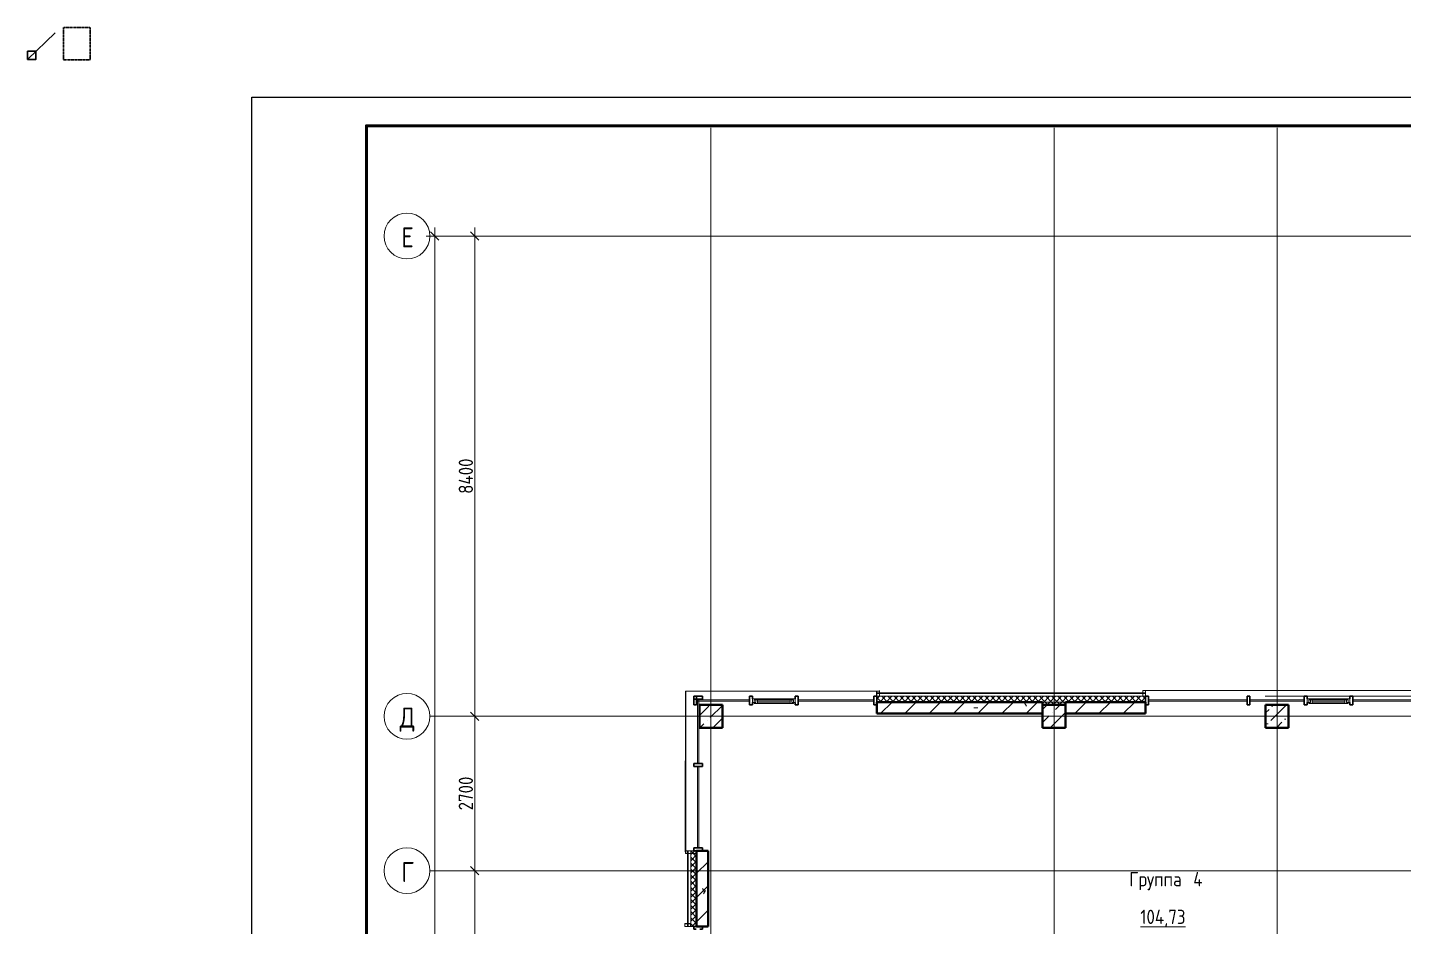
# Model space of a CAD drawing. Header units: millimetres. Extents: x 0 to 351840, y -132678 to 32417.
# Drawn here: x 286625 to 310687, y -100142 to -84419 of the extents above; entities that cross this region are included whole.
import ezdxf

# ---------------------------------------------------------------- set-up
doc = ezdxf.new("R2010")
doc.units = ezdxf.units.MM
doc.linetypes.add('BI_линия_сетки', pattern=[25, 20, -2.5, 0, -2.5])
doc.linetypes.add('DASHED2', pattern=[0.375, 0.25, -0.125])
for name, color, linetype, lineweight in [('KPSP-Рамка', 7, 'Continuous', 70), ('MMX_СКУД', 30, 'Continuous', 30), ('S-GRID-IDEN', 7, 'Continuous', 20), ('Витраж', 7, 'Continuous', 18), ('Марки помещений', 7, 'Continuous', 20), ('Несущие колонны', 7, 'Continuous', 18), ('Окна', 7, 'Continuous', 18), ('Оси', 7, 'Continuous', 9), ('Панели витража', 7, 'Continuous', 9), ('Перекрытие', 7, 'Continuous', 18), ('Размеры', 7, 'Continuous', 9), ('Стены наружные', 7, 'Continuous', 18), ('Стены несущие', 7, 'Continuous', 18), ('Стены отделка', 7, 'Continuous', 18), ('Стены штриховка', 7, 'Continuous', 18)]:
    doc.layers.add(name, color=color, linetype=linetype, lineweight=lineweight)
doc.styles.add('GOST Common', font='GOST Common.ttf', dxfattribs={"width": 0.9, "height": 350})
doc.styles.add('GOST Common_1', font='GOST Common.ttf', dxfattribs={"width": 0.9, "height": 250})
doc.dimstyles.new('BI_основной_2_5мм', dxfattribs={"dimscale": 304.8, "dimtxt": 251.428749, "dimasz": 0.463911, "dimexe": 0.492126, "dimexo": 0.492126, "dimgap": 0.098425, "dimtad": 1, "dimdec": 0, "dimdsep": 46, "dimtxsty": 'GOST Common_1', "dimblk1": 'OBLIQUE', "dimblk2": 'OBLIQUE', "dimsah": 1, "dimcen": 0.09, "dimdle": 0.492126, "dimazin": 0, "dimtfac": 1, "dimtdec": 4, "dimtix": 1, "dimtmove": 1, "dimatfit": 3, "dimfxl": 1, "dimtvp": 1, "dimtolj": 1, "dimtzin": 0, "dimlwd": 20, "dimlwe": 20, "dimarcsym": 2})
doc.dimstyles.new('BI_основной_2_5мм_1', dxfattribs={"dimscale": 304.8, "dimtxt": 251.428749, "dimasz": 0.463911, "dimexe": 0.492126, "dimexo": 0.492126, "dimgap": 0.098425, "dimtad": 1, "dimdec": 0, "dimdsep": 46, "dimtxsty": 'GOST Common_1', "dimblk1": 'OBLIQUE', "dimblk2": 'OBLIQUE', "dimsah": 1, "dimcen": 0.09, "dimdle": 0.492126, "dimazin": 0, "dimtfac": 1, "dimtdec": 4, "dimtix": 1, "dimtmove": 0, "dimatfit": 3, "dimfxl": 1, "dimtvp": 1, "dimtolj": 1, "dimtzin": 0, "dimlwd": 20, "dimlwe": 20, "dimarcsym": 2})
pattern_1 = [(0, (2e-10, 1e-10), (1625.6, 406.4), [67.056, -1152.144, 67.056, -1152.144, -6502.4]), (0, (2e-10, 1e-10), (1625.6, 406.4), [-2438.4, 67.056, -2371.344, 67.056, -1152.144, -2844.8]), (0, (2e-10, 1e-10), (1625.6, 406.4), [-6096, 67.056, -745.744, 67.056, -1964.944]), (120, (609.6, 203.2), (-1164.753, 1204.611), [67.056, -1152.144, 67.056, -1152.144, -6502.4]), (120, (609.6, 203.2), (-1164.753, 1204.611), [-2438.4, 67.056, -2371.344, 67.056, -1152.144, -2844.8]), (120, (609.6, 203.2), (-1164.753, 1204.611), [-6096, 67.056, -745.744, 67.056, -1964.944]), (240, (812.8, 1016), (-460.847, -1611.011), [67.056, -1152.144, 67.056, -1152.144, -6502.4]), (240, (812.8, 1016), (-460.847, -1611.011), [-2438.4, 67.056, -2371.344, 67.056, -1152.144, -2844.8]), (240, (812.8, 1016), (-460.847, -1611.011), [-6096, 67.056, -745.744, 67.056, -1964.944])]
pattern_2 = [(45, (2e-10, 1e-10), (-212.132, 212.132), [])]
pattern_3 = [(45, (2e-10, 1e-10), (-53.03301, 53.03301), []), (135, (2e-10, 1e-10), (-53.03301, -53.03301), [])]

# ---------------------------------------------------------------- blocks, each defined once
blk = doc.blocks.new('*U84')
at = {"color": 7, "linetype": 'ByBlock', "lineweight": 25}
blk.add_lwpolyline([(594, 420), (594, 0), (0, 0), (0, 420)], close=True, dxfattribs=at)
at = {"color": 0, "linetype": 'ByBlock', "lineweight": 50}
blk.add_lwpolyline([(589, 415), (589, 5), (20, 5), (20, 415)], close=True, dxfattribs=at)
blk = doc.blocks.new('_временные_конструкции_колонны_монолитные_прямоугольная - _временная_конструкция_колонна_400x400-V20-02 Этаж__3_300___Отделочный_')
at = {"layer": 'Несущие колонны', "lineweight": 9}
h = blk.add_hatch(dxfattribs=at)
h.set_pattern_fill('FP_21', color=9, style=0, pattern_type=2)
h.set_pattern_definition([(45, (0, -19900), (84.1903, 308.6967), [396.875, -79.375, 3.353, -76.022])])
h.paths.add_polyline_path([(200, -200), (200, 200), (-200, 200), (-200, -200)])
at = {"layer": 'Несущие колонны', "color": 9, "lineweight": 40}
for p, q in [((200, 200), (-200, 200)), ((-200, 200), (-200, -200)), ((200, -200), (200, 200)), ((-200, -200), (200, -200))]:
    blk.add_line(p, q, dxfattribs=at)
blk = doc.blocks.new('_временные_конструкции_колонны_монолитные_прямоугольная - _временная_конструкция_колонна_400x400-V21-02 Этаж__3_300___Отделочный_')
at = {"layer": 'Несущие колонны', "lineweight": 9}
h = blk.add_hatch(dxfattribs=at)
h.set_pattern_fill('FP_22', color=9, style=0, pattern_type=2)
h.set_pattern_definition([(45, (-6000, -19900), (84.1903, 308.6967), [396.875, -79.375, 3.353, -76.022])])
h.paths.add_polyline_path([(200, -200), (200, 200), (-200, 200), (-200, -200)])
at = {"layer": 'Несущие колонны', "color": 9, "lineweight": 40}
for p, q in [((200, 200), (-200, 200)), ((-200, 200), (-200, -200)), ((200, -200), (200, 200)), ((-200, -200), (200, -200))]:
    blk.add_line(p, q, dxfattribs=at)
blk = doc.blocks.new('_временные_конструкции_колонны_монолитные_прямоугольная - _временная_конструкция_колонна_400x400-V22-02 Этаж__3_300___Отделочный_')
at = {"layer": 'Несущие колонны', "lineweight": 9}
h = blk.add_hatch(dxfattribs=at)
h.set_pattern_fill('FP_23', color=9, style=0, pattern_type=2)
h.set_pattern_definition([(45, (-9900, -19900), (84.1903, 308.6967), [396.875, -79.375, 3.353, -76.022])])
h.paths.add_polyline_path([(200, -200), (200, 200), (-200, 200), (-200, -200)])
at = {"layer": 'Несущие колонны', "color": 9, "lineweight": 40}
for p, q in [((200, 200), (-200, 200)), ((-200, 200), (-200, -200)), ((200, -200), (200, 200)), ((-200, -200), (200, -200))]:
    blk.add_line(p, q, dxfattribs=at)
blk = doc.blocks.new('Системная панель - _панель_витража_остекление_наружный-6462232-02 Этаж__3_300___Отделочный_')
at = {"layer": 'Панели витража', "color": 9}
for p, q in [((862.5, 12.5), (-862.5, 12.5)), ((-862.5, 12.5), (-862.5, -12.5)), ((862.5, -12.5), (862.5, 12.5)), ((-862.5, -12.5), (862.5, -12.5))]:
    blk.add_line(p, q, dxfattribs=at)
blk = doc.blocks.new('Системная панель - _панель_витража_остекление_наружный-6370497-02 Этаж__3_300___Отделочный_')
at = {"layer": 'Панели витража', "color": 9}
for p, q in [((562.5, 12.5), (-562.5, 12.5)), ((-562.5, 12.5), (-562.5, -12.5)), ((562.5, -12.5), (562.5, 12.5)), ((-562.5, -12.5), (562.5, -12.5))]:
    blk.add_line(p, q, dxfattribs=at)
blk = doc.blocks.new('Прямоугольный импост - _импост_150х50-6345184-02 Этаж__3_300___Отделочный_')
at = {"layer": 'Витраж', "color": 9, "lineweight": 30}
for p, q in [((-50, 75), (0, 75)), ((-50, -75), (-50, 75)), ((0, 75), (0, -75)), ((0, -75), (-50, -75))]:
    blk.add_line(p, q, dxfattribs=at)
blk = doc.blocks.new('Прямоугольный импост - _импост_150х50-6345185-02 Этаж__3_300___Отделочный_')
at = {"layer": 'Витраж', "color": 9, "lineweight": 30}
for p, q in [((0, 75), (-50, 75)), ((-50, 75), (-50, -75)), ((0, -75), (0, 75)), ((-50, -75), (0, -75))]:
    blk.add_line(p, q, dxfattribs=at)
blk = doc.blocks.new('Системная панель - _панель_витража_остекление_наружный-6462636-02 Этаж__3_300___Отделочный_')
at = {"layer": 'Панели витража', "color": 9}
for p, q in [((462.5, 12.5), (-462.5, 12.5)), ((-462.5, 12.5), (-462.5, -12.5)), ((462.5, -12.5), (462.5, 12.5)), ((-462.5, -12.5), (462.5, -12.5))]:
    blk.add_line(p, q, dxfattribs=at)
blk = doc.blocks.new('Системная панель - _панель_витража_остекление_наружный-6370498-02 Этаж__3_300___Отделочный_')
at = {"layer": 'Панели витража', "color": 9}
for p, q in [((712.5, 12.5), (-712.5, 12.5)), ((-712.5, 12.5), (-712.5, -12.5)), ((712.5, -12.5), (712.5, 12.5)), ((-712.5, -12.5), (712.5, -12.5))]:
    blk.add_line(p, q, dxfattribs=at)
blk = doc.blocks.new('Прямоугольный импост - _импост_150х50-6351348-02 Этаж__3_300___Отделочный_')
at = {"layer": 'Витраж', "color": 9, "lineweight": 30}
for p, q in [((-25, 75), (25, 75)), ((-25, -75), (-25, 75)), ((25, 75), (25, -75)), ((25, -75), (-25, -75))]:
    blk.add_line(p, q, dxfattribs=at)
blk = doc.blocks.new('Системная панель - _панель_витража_эмалит-6462233-02 Этаж__3_300___Отделочный_')
at = {"layer": 'Панели витража', "color": 9}
for p, q in [((475, 12.5), (-475, 12.5)), ((-475, 12.5), (-475, -12.5)), ((475, -12.5), (475, 12.5)), ((-475, -12.5), (475, -12.5))]:
    blk.add_line(p, q, dxfattribs=at)
blk = doc.blocks.new('Прямоугольный импост - _импост_150х50-6453879-02 Этаж__3_300___Отделочный_')
at = {"layer": 'Витраж', "color": 9, "lineweight": 30}
for p, q in [((0, 75), (-50, 75)), ((-50, 75), (-50, 32.5)), ((0, -75), (0, 75)), ((-50, -32.5), (-50, -75)), ((-50, -75), (0, -75))]:
    blk.add_line(p, q, dxfattribs=at)
blk = doc.blocks.new('Системная панель - _панель_витража_остекление_наружный-6462234-02 Этаж__3_300___Отделочный_')
at = {"layer": 'Панели витража', "color": 9}
for p, q in [((762.5, 12.5), (-762.5, 12.5)), ((-762.5, 12.5), (-762.5, -12.5)), ((762.5, -12.5), (762.5, 12.5)), ((-762.5, -12.5), (762.5, -12.5))]:
    blk.add_line(p, q, dxfattribs=at)
blk = doc.blocks.new('Прямоугольный импост - _импост_150х50-6455671-02 Этаж__3_300___Отделочный_')
at = {"layer": 'Витраж', "color": 9, "lineweight": 30}
for p, q in [((0, 75), (-50, 75)), ((-50, 75), (-50, -75)), ((0, -75), (0, 75)), ((-50, -75), (0, -75))]:
    blk.add_line(p, q, dxfattribs=at)
blk = doc.blocks.new('_окна_алюминиевые_одностворчатые_витражные - _окно_витражное_алюминиевое-6462251-02 Этаж__3_300___Отделочный_')
at = {"layer": 'Окна', "color": 9}
for p, q in [((-315, 32.5), (-375, 32.5)), ((-375, 32.5), (-375, -32.5)), ((-285, 12.5), (-345, 12.5)), ((-345, 12.5), (-345, -52.5)), ((-315, 32.5), (315, 32.5)), ((-315, -32.5), (-315, 32.5)), ((-285, 12.5), (285, 12.5)), ((-285, -52.5), (-285, 12.5)), ((345, 12.5), (285, 12.5)), ((285, 12.5), (285, -52.5)), ((375, 32.5), (315, 32.5)), ((315, 32.5), (315, -32.5)), ((345, -52.5), (345, 12.5)), ((375, -32.5), (375, 32.5)), ((-375, -32.5), (-315, -32.5)), ((-345, -52.5), (-285, -52.5)), ((285, -7.5), (-285, -7.5)), ((-285, -7.5), (-285, -37.5)), ((-285, -37.5), (285, -37.5)), ((285, -52.5), (-285, -52.5)), ((285, -37.5), (285, -7.5)), ((285, -52.5), (345, -52.5)), ((315, -32.5), (375, -32.5))]:
    blk.add_line(p, q, dxfattribs=at)
blk = doc.blocks.new('Прямоугольный импост - _импост_150х50-6459628-02 Этаж__3_300___Отделочный_')
at = {"layer": 'Витраж', "color": 9, "lineweight": 30}
for p, q in [((-25, 75), (25, 75)), ((-25, -75), (-25, 75)), ((25, 75), (25, -75)), ((25, -75), (-25, -75))]:
    blk.add_line(p, q, dxfattribs=at)
blk = doc.blocks.new('Прямоугольный импост - _импост_150х50-V71-02 Этаж__3_300___Отделочный_')
at = {"layer": 'Витраж', "color": 9, "lineweight": 30}
for p, q in [((-25, 75), (25, 75)), ((-25, -75), (-25, 75)), ((25, 75), (25, 32.5)), ((25, -75), (-25, -75)), ((25, -32.5), (25, -75))]:
    blk.add_line(p, q, dxfattribs=at)
blk = doc.blocks.new('Прямоугольный импост - _импост_150х50-6453875-02 Этаж__3_300___Отделочный_')
at = {"layer": 'Витраж', "color": 9, "lineweight": 30}
for p, q in [((-25, 75), (25, 75)), ((-25, 32.5), (-25, 75)), ((25, 75), (25, -75)), ((-25, -75), (-25, -32.5)), ((25, -75), (-25, -75))]:
    blk.add_line(p, q, dxfattribs=at)
blk = doc.blocks.new('Системная панель - _панель_витража_остекление_наружный-6462634-02 Этаж__3_300___Отделочный_')
at = {"layer": 'Панели витража', "color": 9}
for p, q in [((662.5, 12.5), (-662.5, 12.5)), ((-662.5, 12.5), (-662.5, -12.5)), ((662.5, -12.5), (662.5, 12.5)), ((-662.5, -12.5), (662.5, -12.5))]:
    blk.add_line(p, q, dxfattribs=at)
blk = doc.blocks.new('Прямоугольный импост - _импост_150х50-V73-02 Этаж__3_300___Отделочный_')
at = {"layer": 'Витраж', "color": 9, "lineweight": 30}
for p, q in [((-50, 75), (0, 75)), ((-50, -75), (-50, 75)), ((0, 75), (0, -75)), ((0, -75), (-50, -75))]:
    blk.add_line(p, q, dxfattribs=at)
blk = doc.blocks.new('Ось сетки - _обозначение_ось_круг_Ø8мм-20564-02 Этаж__3_300___Отделочный_')
at = {"layer": 'S-GRID-IDEN', "color": 9}
for start, end in [(360, 180), (180, 360)]:
    blk.add_arc((0, 0), 4, start, end, dxfattribs=at)
blk = doc.blocks.new('_Oblique')
at = {"color": 0, "linetype": 'ByBlock', "lineweight": -2}
blk.add_line((-0.5, -0.5), (0.5, 0.5), dxfattribs=at)
blk = doc.blocks.new('*D1010')
at = {"layer": 'Defpoints', "color": 0, "transparency": 16777216}
for p in [(-4731, 28300), (-4831, 0), (-4731, 0)]:
    blk.add_point(p, dxfattribs=at)
at = {"layer": 'Размеры', "color": 0, "lineweight": 20, "transparency": 16777216}
for p, q in [((-4831, 28450), (-4831, 15195)), ((-4881, 28300), (-4981, 28300)), ((-4831, -150), (-4831, 14393)), ((-4881, 0), (-4981, 0))]:
    blk.add_line(p, q, dxfattribs=at)
at = {"layer": 'Размеры', "color": 0, "lineweight": 20, "transparency": 16777216, "xscale": 141.4, "yscale": 141.4, "zscale": 141.4}
for p, rotation in [((-4831, 28300), 90), ((-4831, 0), 270)]:
    blk.add_blockref('_Oblique', p, dxfattribs=dict(at, rotation=rotation))
at = {"layer": 'Размеры', "color": 0, "lineweight": 20, "transparency": 16777216, "insert": (-5188, 14321), "char_height": 250, "width": 946.05, "attachment_point": 1, "rotation": 90, "line_spacing_factor": 1.022761, "style": 'GOST Common_1'}
blk.add_mtext('\\A1;28300', dxfattribs=at)
blk = doc.blocks.new('*D1011')
at = {"layer": 'Defpoints', "color": 0, "transparency": 16777216}
for p in [(-4031, 28300), (-4131, 19900), (-4031, 19900)]:
    blk.add_point(p, dxfattribs=at)
at = {"layer": 'Размеры', "color": 0, "lineweight": 20, "transparency": 16777216}
for p, q in [((-4131, 28450), (-4131, 19750)), ((-4181, 28300), (-4281, 28300)), ((-4181, 19900), (-4281, 19900))]:
    blk.add_line(p, q, dxfattribs=at)
at = {"layer": 'Размеры', "color": 0, "lineweight": 20, "transparency": 16777216, "xscale": 141.4, "yscale": 141.4, "zscale": 141.4}
for p, rotation in [((-4131, 28300), 90), ((-4131, 19900), 270)]:
    blk.add_blockref('_Oblique', p, dxfattribs=dict(at, rotation=rotation))
at = {"layer": 'Размеры', "color": 0, "lineweight": 20, "transparency": 16777216, "insert": (-4286, 24100), "char_height": 250, "width": 782.41, "attachment_point": 5, "rotation": 90, "style": 'GOST Common_1'}
blk.add_mtext('\\A1;8400', dxfattribs=at)
blk = doc.blocks.new('*D1012')
at = {"layer": 'Defpoints', "color": 0, "transparency": 16777216}
for p in [(-4031, 19900), (-4131, 17200), (-4031, 17200)]:
    blk.add_point(p, dxfattribs=at)
at = {"layer": 'Размеры', "color": 0, "lineweight": 20, "transparency": 16777216}
for p, q in [((-4131, 20050), (-4131, 17050)), ((-4181, 19900), (-4281, 19900)), ((-4181, 17200), (-4281, 17200))]:
    blk.add_line(p, q, dxfattribs=at)
at = {"layer": 'Размеры', "color": 0, "lineweight": 20, "transparency": 16777216, "xscale": 141.4, "yscale": 141.4, "zscale": 141.4}
for p, rotation in [((-4131, 19900), 90), ((-4131, 17200), 270)]:
    blk.add_blockref('_Oblique', p, dxfattribs=dict(at, rotation=rotation))
at = {"layer": 'Размеры', "color": 0, "lineweight": 20, "transparency": 16777216, "insert": (-4286, 18550), "char_height": 250, "width": 756.84, "attachment_point": 5, "rotation": 90, "style": 'GOST Common_1'}
blk.add_mtext('\\A1;2700', dxfattribs=at)
blk = doc.blocks.new('*D1013')
at = {"layer": 'Defpoints', "color": 0, "transparency": 16777216}
for p in [(-4031, 17200), (-4131, 13900), (-4031, 13900)]:
    blk.add_point(p, dxfattribs=at)
at = {"layer": 'Размеры', "color": 0, "lineweight": 20, "transparency": 16777216}
for p, q in [((-4131, 17350), (-4131, 13750)), ((-4181, 17200), (-4281, 17200)), ((-4181, 13900), (-4281, 13900))]:
    blk.add_line(p, q, dxfattribs=at)
at = {"layer": 'Размеры', "color": 0, "lineweight": 20, "transparency": 16777216, "xscale": 141.4, "yscale": 141.4, "zscale": 141.4}
for p, rotation in [((-4131, 17200), 90), ((-4131, 13900), 270)]:
    blk.add_blockref('_Oblique', p, dxfattribs=dict(at, rotation=rotation))
at = {"layer": 'Размеры', "color": 0, "lineweight": 20, "transparency": 16777216, "insert": (-4286, 15550), "char_height": 250, "width": 756.84, "attachment_point": 5, "rotation": 90, "style": 'GOST Common_1'}
blk.add_mtext('\\A1;3300', dxfattribs=at)
blk = doc.blocks.new('A$C6dd5c291')
at = {"layer": 'Стены наружные'}
for points in [[(2947.5, 20339.5), (2947.5, 20342), (2897.5, 20342), (2897.5, 20339.5)], [(2945, 20250), (2947.5, 20250), (2947.5, 20349.5), (2945, 20349.5)], [(7553.7, 20250), (7553.6, 20348.7), (7551.1, 20348.7), (7551.2, 20250)], [(7598.6, 20250), (7601.1, 20250), (7601.1, 20348.7), (7598.6, 20348.7), (7598.6, 20300)], [(-350, 17547.2), (-350, 17549.7), (-447.5, 17549.7), (-447.5, 17547.2), (-400, 17547.2)], [(-439.5, 17500), (-439.5, 17550), (-442, 17550), (-442, 17500)], [(-242, 17500), (-242, 17502.5), (-439.5, 17502.5), (-439.5, 17500)], [(-306, 16223.8), (-306, 16226.3), (-454.7, 16226.4), (-454.7, 16223.9)], [(-355.1, 16271.3), (-355.1, 16273.8), (-454.6, 16273.9), (-454.6, 16271.4)]]:
    blk.add_hatch(color=9, dxfattribs=at).paths.add_polyline_path(points)
h = blk.add_hatch(color=9, dxfattribs=at)
h.paths.add_polyline_path([(2900, 20142), (2900, 20150), (2897.5, 20150), (2897.5, 20142)])
h.paths.add_polyline_path([(2897.5, 20250), (2900, 20250), (2900, 20339.5), (2897.5, 20339.5)])
at = {"layer": 'Стены наружные', "lineweight": 9}
h = blk.add_hatch(dxfattribs=at)
h.set_pattern_fill('FP_42', color=9, style=0, pattern_type=2)
h.set_pattern_definition(pattern_3)
h.paths.add_polyline_path([(32325, 20150), (32900, 20150), (32900, 20250), (32325, 20250)])
h.paths.add_polyline_path([(30825, 20150), (30825, 20250), (14500, 20250), (14500, 20150), (30733.9, 20150)])
h.paths.add_polyline_path([(13150, 20150), (13150, 20250), (12800, 20250), (12800, 20150)])
h.paths.add_polyline_path([(7600, 20150), (7600, 20250), (2897.5, 20250), (2897.5, 20150), (7174.4, 20150)])
at = {"layer": 'Стены наружные'}
h = blk.add_hatch(color=9, dxfattribs=at)
h.paths.add_polyline_path([(32842, 20300), (32842, 20308), (32325, 20308), (32325, 20300)])
h.paths.add_polyline_path([(30825, 20300), (30825, 20308), (14500, 20308), (14500, 20300), (30733.9, 20300)])
h.paths.add_polyline_path([(13150, 20300), (13150, 20308), (12800, 20308), (12800, 20300)])
h.paths.add_polyline_path([(7598.6, 20300), (7598.6, 20308), (2900, 20308), (2900, 20300), (7174.4, 20300)])
h = blk.add_hatch(color=9, dxfattribs=at)
h.paths.add_polyline_path([(7551.2, 20348.6), (7601.2, 20348.6), (7601.2, 20351.1), (7551.2, 20351.1)])
h.paths.add_polyline_path([(12797.5, 20350.8), (12847.5, 20350.8), (12847.5, 20353.3), (12797.5, 20353.3)])
at = {"layer": 'Стены наружные', "lineweight": 9}
h = blk.add_hatch(dxfattribs=at)
h.set_pattern_fill('FP_33', color=9, style=0, pattern_type=2)
h.set_pattern_definition(pattern_1)
h.paths.add_polyline_path([(5800, 19950), (5800, 20150), (2900, 20150), (2900, 19950)])
h = blk.add_hatch(dxfattribs=at)
h.set_pattern_fill('FP_34', color=9, style=0, pattern_type=2)
h.set_pattern_definition(pattern_2)
h.paths.add_polyline_path([(5800, 19950), (5800, 20150), (2900, 20150), (2900, 19950)])
h = blk.add_hatch(dxfattribs=at)
h.set_pattern_fill('FP_42', color=9, style=0, pattern_type=2)
h.set_pattern_definition(pattern_3)
h.paths.add_polyline_path([(6200, 20100), (6200, 20150), (5800, 20150), (5800, 20100)])
h = blk.add_hatch(dxfattribs=at)
h.set_pattern_fill('FP_34', color=9, style=0, pattern_type=2)
h.set_pattern_definition(pattern_2)
h.paths.add_polyline_path([(7600, 19950), (7600, 20150), (6200, 20150), (6200, 19950), (7174.4, 19950)])
at = {"layer": 'Стены наружные'}
h = blk.add_hatch(color=9, dxfattribs=at)
h.paths.add_polyline_path([(-408, 3250.4), (-400, 3250.4), (-400, 6040), (-408, 6040), (-408, 4013.6)])
h.paths.add_polyline_path([(-408, 7550), (-400, 7550), (-400, 8400), (-408, 8400), (-408, 7865.5)])
h.paths.add_polyline_path([(-408, 9900), (-400, 9900), (-400, 14226.4), (-408, 14226.4), (-408, 10433.5)])
h.paths.add_polyline_path([(-400, 16226.4), (-400, 17547.2), (-408, 17547.2), (-408, 16226.4)])
at = {"layer": 'Стены наружные', "lineweight": 9}
h = blk.add_hatch(dxfattribs=at)
h.set_pattern_fill('FP_42', color=9, style=0, pattern_type=2)
h.set_pattern_definition(pattern_3)
h.paths.add_polyline_path([(-350, 3250), (-250, 3250), (-250, 6040), (-350, 6040), (-350, 4013.6)])
h.paths.add_polyline_path([(-350, 7550), (-250, 7550), (-250, 8400), (-350, 8400), (-350, 7865.5)])
h.paths.add_polyline_path([(-350, 9900), (-250, 9900), (-250, 14225), (-350, 14225), (-350, 10433.5)])
h.paths.add_polyline_path([(-350, 16225), (-250, 16225), (-250, 17549.7), (-350, 17549.7), (-350, 16853.4)])
h = blk.add_hatch(dxfattribs=at)
h.set_pattern_fill('FP_33', color=9, style=0, pattern_type=2)
h.set_pattern_definition(pattern_1)
h.paths.add_polyline_path([(-200, 14100), (-50, 14100), (-50, 14225), (-250, 14225), (-250, 14100)])
h.paths.add_polyline_path([(-50, 16225), (-50, 17549.7), (-250, 17549.7), (-250, 16225)])
h = blk.add_hatch(dxfattribs=at)
h.set_pattern_fill('FP_34', color=9, style=0, pattern_type=2)
h.set_pattern_definition(pattern_2)
h.paths.add_polyline_path([(-200, 14100), (-50, 14100), (-50, 14225), (-250, 14225), (-250, 14100)])
h.paths.add_polyline_path([(-50, 16225), (-50, 17549.7), (-250, 17549.7), (-250, 16225)])
at = {"layer": 'Стены наружные'}
h = blk.add_hatch(color=9, dxfattribs=at)
h.paths.add_polyline_path([(-455.5, 14178.8), (-455.5, 14228.8), (-458, 14228.8), (-458, 14178.8)])
h.paths.add_polyline_path([(-454.7, 16223.8), (-454.6, 16273.8), (-457.1, 16273.8), (-457.2, 16223.8)])
at = {"layer": 'Оси', "color": 9, "linetype": 'BI_линия_сетки'}
for p, q in [((0, -3558.5), (0, 30190.3)), ((6000, -3558.5), (6000, 30190.3)), ((9900, -3558.5), (9900, 30190.3)), ((-4915.7, 28300), (50661.2, 28300)), ((-4915.7, 19900), (50661.2, 19900)), ((-4915.7, 17200), (50661.2, 17200))]:
    blk.add_line(p, q, dxfattribs=at)
at = {"layer": 'Перекрытие', "color": 9, "lineweight": 9}
for p, q in [((2897.5, 20342), (-442, 20342)), ((-442, 20342), (-442, 17550)), ((2897.5, 20340.5), (-439.5, 20336.1)), ((-439.5, 20336.1), (-439.5, 17550)), ((12797.5, 20350.8), (7601.2, 20348.6)), ((9694.9, 20250), (12797.5, 20251.3)), ((-449.5, 19120), (-448.8, 17530)), ((-442, 19120), (-449.5, 19120)), ((-448.8, 17530), (-442, 17530)), ((-439.5, 17550), (-300, 17550)), ((-355.2, 16226.3), (-355.1, 16271.3))]:
    blk.add_line(p, q, dxfattribs=at)
at = {"layer": 'Стены наружные', "color": 9}
for p, q in [((7601.2, 20351.1), (12797.5, 20353.3)), ((12797.5, 20350.8), (7601.2, 20348.6)), ((-400, 16223.8), (-408, 16223.8))]:
    blk.add_line(p, q, dxfattribs=at)
at = {"layer": 'Стены несущие', "color": 9, "lineweight": 40}
for p, q in [((5800, 20150), (2900, 20150)), ((2900, 20150), (2900, 19950)), ((5800, 20100), (5800, 20150)), ((6200, 20150), (6200, 20100)), ((7600, 20150), (6200, 20150)), ((7600, 19950), (7600, 20150)), ((2900, 19950), (5800, 19950)), ((6200, 19950), (7600, 19950)), ((-50, 17549.7), (-250, 17549.7)), ((-250, 17549.7), (-250, 16225)), ((-50, 16225), (-50, 17549.7)), ((-250, 16225), (-50, 16225))]:
    blk.add_line(p, q, dxfattribs=at)
at = {"layer": 'Стены отделка', "color": 9, "lineweight": 9}
for p, q in [((2897.5, 20342), (2897.5, 20142)), ((2947.5, 20342), (2897.5, 20342)), ((2897.5, 20339.5), (2947.5, 20339.5)), ((2900, 20308), (2900, 20339.5)), ((7598.6, 20308), (2900, 20308)), ((2900, 20300), (7598.6, 20300)), ((2900, 20250), (2900, 20300)), ((7551.2, 20250), (2900, 20250)), ((2947.5, 20349.5), (2945, 20349.5)), ((2945, 20349.5), (2945, 20250)), ((2945, 20250), (2947.5, 20250)), ((2947.5, 20250), (2947.5, 20349.5)), ((2947.5, 20339.5), (2947.5, 20342)), ((7553.6, 20348.7), (7551.1, 20348.7)), ((7551.1, 20348.7), (7551.2, 20250)), ((7601.2, 20351.1), (7551.2, 20351.1)), ((7551.2, 20351.1), (7551.2, 20348.6)), ((7551.2, 20348.6), (7601.2, 20348.6)), ((7553.7, 20250), (7553.6, 20348.7)), ((7553.7, 20250), (7601.1, 20250)), ((7601.1, 20348.7), (7598.6, 20348.7)), ((7598.6, 20348.7), (7598.6, 20308)), ((7598.6, 20300), (7598.6, 20250)), ((7600, 20150), (7600, 20250)), ((7601.1, 20250), (7601.1, 20348.7)), ((7601.2, 20348.6), (7601.2, 20351.1)), ((2897.5, 20142), (2900, 20142)), ((5800, 20150), (6200, 20150)), ((-250, 17549.7), (-447.5, 17549.7)), ((-447.5, 17549.7), (-447.5, 17547.2)), ((-447.5, 17547.2), (-408, 17547.2)), ((-442, 17550), (-442, 17500)), ((-439.5, 17550), (-442, 17550)), ((-442, 17500), (-242, 17500)), ((-439.5, 17550), (-439.5, 17500)), ((-242, 17502.5), (-439.5, 17502.5)), ((-408, 17547.2), (-408, 16226.4)), ((-400, 17547.2), (-350, 17547.2)), ((-400, 16226.4), (-400, 17547.2)), ((-350, 17547.2), (-350, 16225)), ((-242, 17500), (-242, 17502.5)), ((-457.1, 16273.8), (-457.2, 16223.8)), ((-454.6, 16273.8), (-457.1, 16273.8)), ((-454.7, 16223.8), (-454.6, 16273.8)), ((-408, 16226.4), (-454.7, 16226.4)), ((-454.7, 16226.4), (-454.7, 16223.9)), ((-454.7, 16223.9), (-306, 16223.8)), ((-355.1, 16273.8), (-454.6, 16273.9)), ((-454.6, 16273.9), (-454.6, 16271.4)), ((-454.6, 16271.4), (-355.1, 16271.3)), ((-306, 16226.3), (-400, 16226.4)), ((-355.1, 16271.3), (-355.1, 16273.8)), ((-350, 16225), (-250, 16225)), ((-306, 16223.8), (-306, 16226.3))]:
    blk.add_line(p, q, dxfattribs=at)
at = {"layer": 'Стены штриховка', "color": 9}
for p, q in [((2900, 20250), (2897.5, 20250)), ((2900, 20308), (2900, 20300)), ((7551.2, 20250), (7553.7, 20250)), ((7598.6, 20300), (7598.6, 20308)), ((2897.5, 20150), (2900, 20150)), ((-400, 17547.2), (-408, 17547.2)), ((-350, 17549.7), (-350, 17547.2)), ((-408, 16226.4), (-400, 16226.4))]:
    blk.add_line(p, q, dxfattribs=at)
at = {"layer": 'S-GRID-IDEN', "color": 9, "xscale": 99.99999999999993, "yscale": 99.99999999999993, "zscale": 99.99999999999993, "rotation": 269.9999999999994}
for p in [(-5315.7, 28300), (-5315.7, 19900), (-5315.7, 17200)]:
    blk.add_blockref('Ось сетки - _обозначение_ось_круг_Ø8мм-20564-02 Этаж__3_300___Отделочный_', p, dxfattribs=at)
at = {"layer": 'Витраж', "color": 9}
for name, p, rotation in [('Прямоугольный импост - _импост_150х50-6455671-02 Этаж__3_300___Отделочный_', (-300, 20175), 180), ('Прямоугольный импост - _импост_150х50-6345185-02 Этаж__3_300___Отделочный_', (-225, 20249.7), 89.99999999999991), ('Прямоугольный импост - _импост_150х50-6455671-02 Этаж__3_300___Отделочный_', (7600, 20175), 180), ('Прямоугольный импост - _импост_150х50-6453879-02 Этаж__3_300___Отделочный_', (-225, 16225), 89.99999999999991)]:
    blk.add_blockref(name, p, dxfattribs=dict(at, rotation=rotation))
at = {"layer": 'Витраж', "color": 9, "extrusion": (0, 0, -1)}
for name, p, rotation in [('Прямоугольный импост - _импост_150х50-V71-02 Этаж__3_300___Отделочный_', (-700, 20175), 180), ('Прямоугольный импост - _импост_150х50-6453875-02 Этаж__3_300___Отделочный_', (-1500, 20175), 180), ('Прямоугольный импост - _импост_150х50-V73-02 Этаж__3_300___Отделочный_', (-2900, 20175), 180), ('Прямоугольный импост - _импост_150х50-6459628-02 Этаж__3_300___Отделочный_', (-9400, 20175), 180), ('Прямоугольный импост - _импост_150х50-V71-02 Этаж__3_300___Отделочный_', (-10400, 20175), 180), ('Прямоугольный импост - _импост_150х50-6453875-02 Этаж__3_300___Отделочный_', (-11200, 20175), 180), ('Прямоугольный импост - _импост_150х50-6351348-02 Этаж__3_300___Отделочный_', (225, 19049.7), 270.0000000000001), ('Прямоугольный импост - _импост_150х50-6345184-02 Этаж__3_300___Отделочный_', (225, 17549.7), 270.0000000000001)]:
    blk.add_blockref(name, p, dxfattribs=dict(at, rotation=rotation))
at = {"layer": 'Несущие колонны', "color": 9}
for name, p in [('_временные_конструкции_колонны_монолитные_прямоугольная - _временная_конструкция_колонна_400x400-V20-02 Этаж__3_300___Отделочный_', (0, 19900)), ('_временные_конструкции_колонны_монолитные_прямоугольная - _временная_конструкция_колонна_400x400-V21-02 Этаж__3_300___Отделочный_', (6000, 19900)), ('_временные_конструкции_колонны_монолитные_прямоугольная - _временная_конструкция_колонна_400x400-V22-02 Этаж__3_300___Отделочный_', (9900, 19900))]:
    blk.add_blockref(name, p, dxfattribs=at)
at = {"layer": 'Окна', "color": 9}
for p in [(1100, 20175), (10800, 20175)]:
    blk.add_blockref('_окна_алюминиевые_одностворчатые_витражные - _окно_витражное_алюминиевое-6462251-02 Этаж__3_300___Отделочный_', p, dxfattribs=at)
at = {"layer": 'Панели витража', "color": 9}
for name, p in [('Системная панель - _панель_витража_остекление_наружный-6462636-02 Этаж__3_300___Отделочный_', (212.5, 20175)), ('Системная панель - _панель_витража_остекление_наружный-6462634-02 Этаж__3_300___Отделочный_', (2187.5, 20175)), ('Системная панель - _панель_витража_остекление_наружный-6462232-02 Этаж__3_300___Отделочный_', (8512.5, 20175)), ('Системная панель - _панель_витража_эмалит-6462233-02 Этаж__3_300___Отделочный_', (9900, 20175)), ('Системная панель - _панель_витража_остекление_наружный-6462234-02 Этаж__3_300___Отделочный_', (11987.5, 20175))]:
    blk.add_blockref(name, p, dxfattribs=at)
at = {"layer": 'Панели витража', "color": 9, "rotation": 269.9999999999999}
for name, p in [('Системная панель - _панель_витража_остекление_наружный-6370497-02 Этаж__3_300___Отделочный_', (-225, 19637.2)), ('Системная панель - _панель_витража_остекление_наружный-6370498-02 Этаж__3_300___Отделочный_', (-225, 18312.2))]:
    blk.add_blockref(name, p, dxfattribs=at)
at = {"layer": 'S-GRID-IDEN', "color": 9, "lineweight": 9, "char_height": 350, "attachment_point": 1, "style": 'GOST Common'}
for s, insert, width in [('\\fGOST Common|b0|i0|c204|p34|;\\W.9;Е', (-5414.2, 28452.6), 274.177), ('\\fGOST Common|b0|i0|c204|p34|;\\W.9;Д', (-5443.9, 20052.6), 346.329), ('\\fGOST Common|b0|i0|c204|p34|;\\W.9;Г', (-5414.2, 17352.6), 274.177)]:
    blk.add_mtext(s, dxfattribs=dict(at, insert=insert, width=width))
at = {"layer": 'Марки помещений', "color": 9, "lineweight": 9, "char_height": 250, "attachment_point": 1, "style": 'GOST Common_1'}
for s, insert, width in [('Группа', (7315.9, 17176.7), 1190.506), (' 4', (8298.2, 17176.7), 310.253), ('\\L104,73', (7509.4, 16517.6), 1031.772)]:
    blk.add_mtext(s, dxfattribs=dict(at, insert=insert, width=width))
at = {"layer": 'Размеры', "color": 9, "lineweight": 20}
dim = blk.add_linear_dim(base=(-4831.3, 0), p1=(-4731.3, 28300), p2=(-4731.3, 0), angle=90, dimstyle='BI_основной_2_5мм', override={"dimpost": '<>', "dimfxl": 28300}, dxfattribs=at)
dim.commit()
dim.dimension.update_dxf_attribs({"geometry": '*D1010', "text_midpoint": (-5021.4, 14793.8), "dimtype": 160, "text_rotation": 90})
for base, p1, p2, override, picture, middle in [((-4131.3, 19900), (-4031.3, 28300), (-4031.3, 19900), {"dimpost": '<>', "dimfxl": 8400}, '*D1011', (-4286.3, 24100)), ((-4131.3, 17200), (-4031.3, 19900), (-4031.3, 17200), {"dimpost": '<>', "dimfxl": 2700}, '*D1012', (-4286.3, 18550)), ((-4131.3, 13900), (-4031.3, 17200), (-4031.3, 13900), {"dimpost": '<>', "dimfxl": 3300}, '*D1013', (-4286.3, 15550))]:
    dim = blk.add_linear_dim(base=base, p1=p1, p2=p2, angle=90, dimstyle='BI_основной_2_5мм_1', override=override, dxfattribs=at)
    dim.commit()
    dim.dimension.update_dxf_attribs({"geometry": picture, "text_midpoint": middle})

msp = doc.modelspace()

# ---------------------------------------------------------------- linework, layer by layer
at = {"color": 5, "linetype": 'DASHED2', "lineweight": 30, "ltscale": 2}
msp.add_lwpolyline([(287719, -84982), (287254, -84982), (287254, -84419), (287719, -84419)], close=True, dxfattribs=at)
at = {"layer": 'MMX_СКУД', "lineweight": 30}
msp.add_lwpolyline([(286625, -84976), (287111, -84511)], dxfattribs=at)
msp.add_lwpolyline([(286625, -84976), (286772, -84976), (286772, -84835), (286625, -84835)], close=True, dxfattribs=at)

# ---------------------------------------------------------------- block references
msp.add_blockref('A$C6dd5c291', (298576, -116366))
at = {"layer": 'KPSP-Рамка', "xscale": 100, "yscale": 100, "zscale": 100}
msp.add_blockref('*U84', (290550, -127637), dxfattribs=at)

doc.saveas('drawing.dxf')
